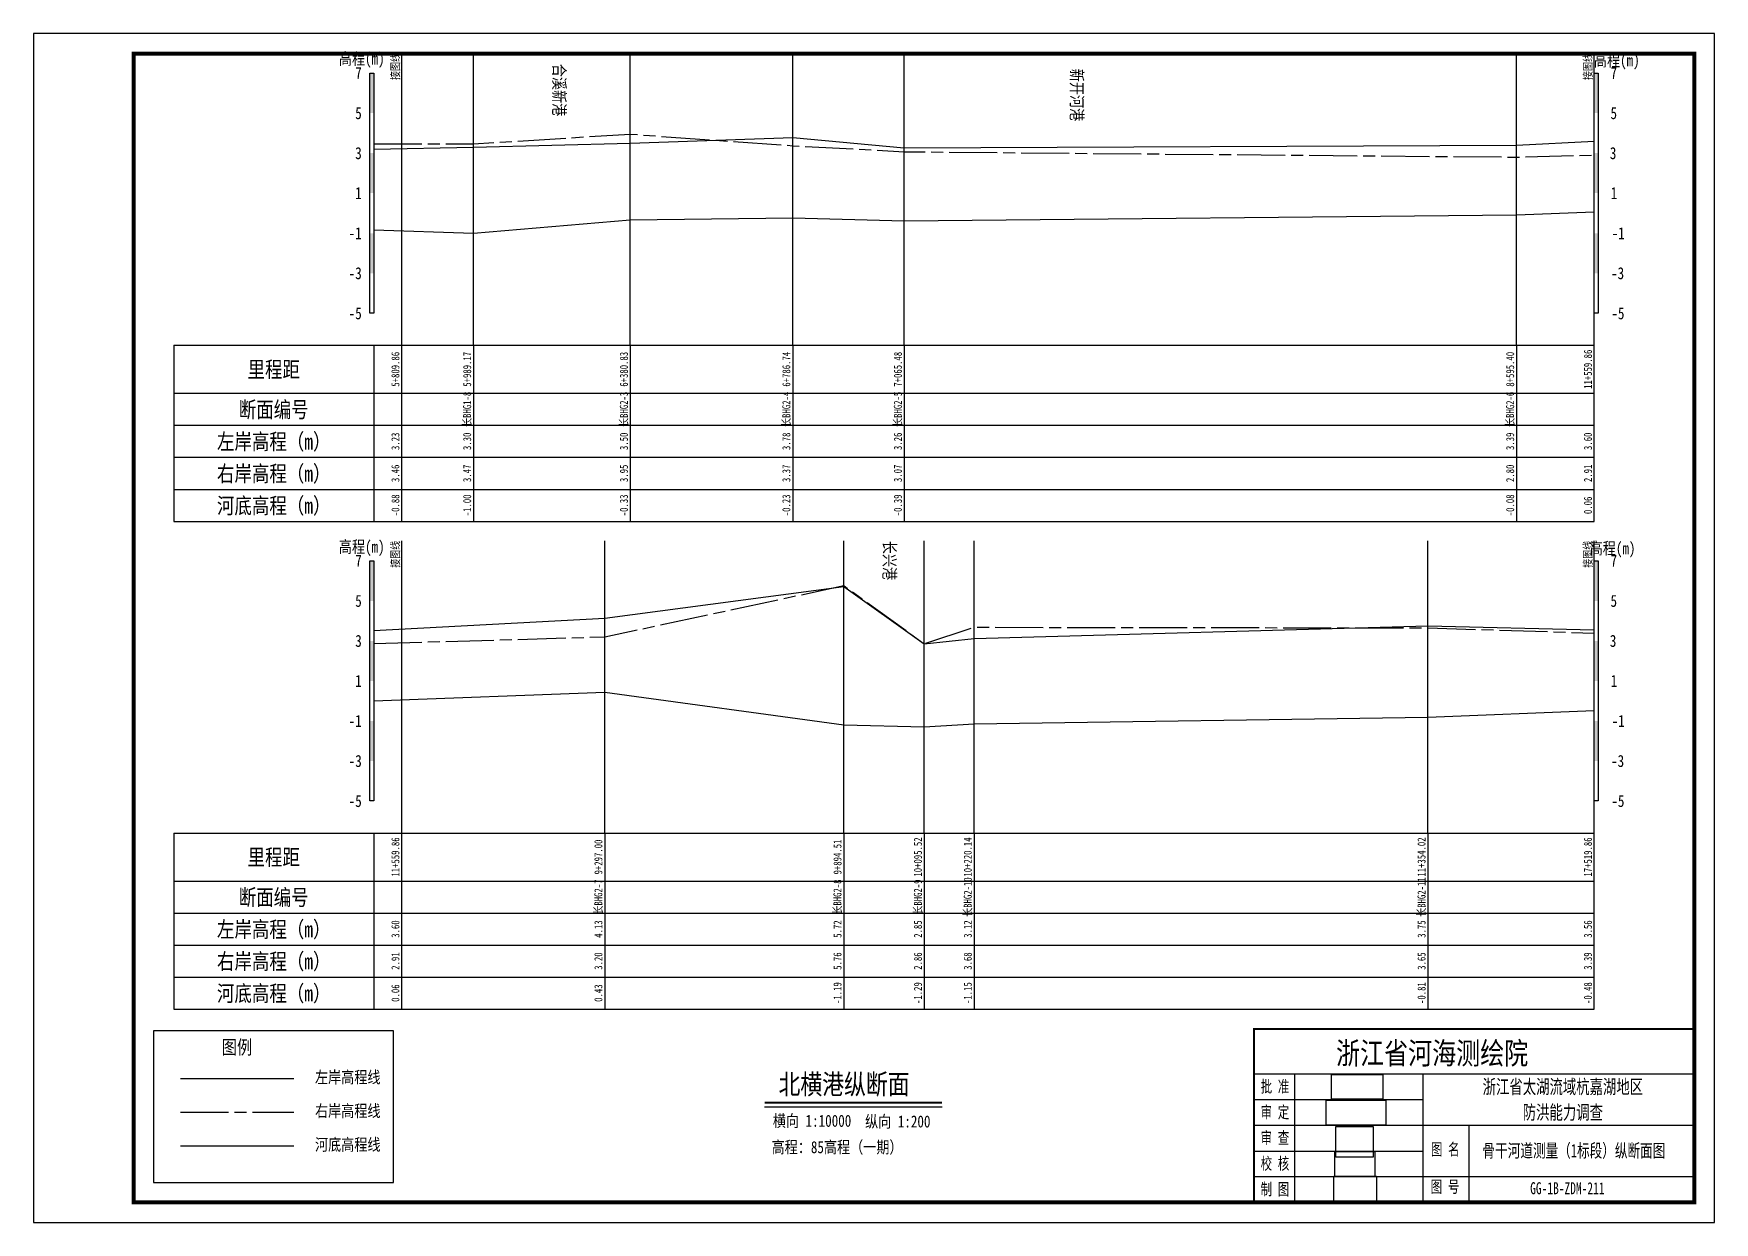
# Model space of a CAD drawing. Extents: x 529382 to 536292, y 3419671 to 3423811.
# Drawn here: x 534244.6 to 534664.6, y 3419671.3 to 3419968.3 of the extents above; entities that cross this region are included whole.
import ezdxf
from ezdxf.enums import TextEntityAlignment as Align

# ---------------------------------------------------------------- set-up
doc = ezdxf.new("R2010")
doc.units = 0
doc.header["$LTSCALE"] = 0.5
doc.linetypes.add('ACAD_ISO08W100', pattern=[36, 24, -3, 6, -3])
doc.layers.get('0').update_dxf_attribs({"linetype": 'CONTINUOUS'})
for name, color, linetype, lineweight in [('00右岸断面线', 5, 'ACAD_ISO08W100', 30), ('00左岸断面线', 6, 'CONTINUOUS', 30), ('00河底高程', 2, 'CONTINUOUS', 30), ('xxxx', 6, 'CONTINUOUS', 30)]:
    doc.layers.add(name, color=color, linetype=linetype, lineweight=lineweight)
for name, color, linetype in [('tab', 9, 'CONTINUOUS'), ('TEXT', 7, 'CONTINUOUS'), ('zdm1', 2, 'CONTINUOUS'), ('zh', 9, 'CONTINUOUS'), ('图框', 7, 'CONTINUOUS'), ('标注', 7, 'CONTINUOUS'), ('高程标尺', 3, 'CONTINUOUS')]:
    doc.layers.add(name, color=color, linetype=linetype)
doc.styles.add('HZ', font='fangsong_GB2312.ttf', dxfattribs={"width": 0.8})
doc.styles.add('tk2', font='fangsong_GB2312.ttf', dxfattribs={"width": 0.8})
doc.styles.add('交叉标注', font='fangsong_GB2312.ttf', dxfattribs={"width": 0.8})
picture_1 = doc.add_image_def('image1.tif', size_in_pixel=(413, 175))
picture_2 = doc.add_image_def('image2.tif', size_in_pixel=(364, 223))
picture_3 = doc.add_image_def('image3.tif', size_in_pixel=(379, 181))
picture_4 = doc.add_image_def('image4.tif', size_in_pixel=(244, 153))
picture_5 = doc.add_image_def('image5.tif', size_in_pixel=(332, 273))

# ---------------------------------------------------------------- blocks, each defined once
blk = doc.blocks.new('A$C0B9647FD')
at = {"lineweight": 100, "const_width": 0.5}
blk.add_lwpolyline([(0, 43.28), (-110, 43.28), (-110, 0), (0, 0), (0, 43.28)], dxfattribs=at)
at = {"layer": 'TEXT', "color": 0}
for p, q in [((-110, 32.08, 0), (0, 32.08, 0)), ((-99.92, 32.08, 0), (-99.92, 6.42, 0)), ((-67.83, 32.08, 0), (-67.83, 6.42, 0)), ((-110, 25.67, 0), (-67.83, 25.67, 0)), ((-110, 19.25, 0), (-67.83, 19.25, 0)), ((-67.83, 19.25, 0), (0, 19.25, 0)), ((-56.35, 19.25, 0), (-56.35, 0, 0)), ((-110, 12.83, 0), (-67.83, 12.83, 0)), ((-110, 6.42, 0), (0, 6.42, 0)), ((-99.92, 6.42, 0), (-99.92, 0, 0)), ((-67.83, 6.42, 0), (-67.83, 0, 0))]:
    blk.add_line(p, q, dxfattribs=at)
at = {"layer": 'TEXT', "color": 7, "ltscale": 8, "style": 'tk2'}
for tag, p, height, width in [('浙江省水利水电技术咨询中心', (-89.53, 34.51, 0), 5.5, 0.8), ('批准', (-108.38, 27.45, 0), 3, 0.7), ('审定', (-108.38, 21.04, 0), 3, 0.7), ('审 查', (-108.38, 14.62, 0), 3, 0.7), ('图名', (-65.84, 11.75, 0), 3, 0.7), ('校 核', (-108.38, 8.2, 0), 3, 0.7), ('制 图', (-108.38, 1.79, 0), 3, 0.7), ('图号', (-65.89, 2.42, 0), 3, 0.7)]:
    blk.add_attdef(tag, p, '', height=height, dxfattribs=dict(at, width=width))
at = {"layer": 'TEXT', "color": 0, "style": 'tk2', "width": 0.7}
for tag, height, p in [('浙江省太湖流域杭嘉湖地区', 3.5, (-32.86, 28.9, -206.67)), ('防洪能力调查', 3.5, (-32.86, 22.5, -206.67)), ('骨干河道测量（*标段）水系图', 3.3, (-30.1, 12.93, -206.67)), ('HJH-01', 3, (-31.74, 3.53, -206.67))]:
    blk.add_attdef(tag, text='', height=height, dxfattribs=at).set_placement(p, align=Align.MIDDLE_CENTER)
blk = doc.blocks.new('A$C72737839')
at = {"linetype": 'Continuous'}
blk.add_lwpolyline([(59.94, 0), (59.94, 37.85), (0, 37.85)], dxfattribs=at)
at = {"linetype": 'Continuous', "flags": 128}
for points in [[(0, 37.85), (0, 0)], [(0, 0), (59.94, 0)]]:
    blk.add_lwpolyline(points, dxfattribs=at)
at = {"layer": '00右岸断面线', "color": 5, "lineweight": 30}
blk.add_line((6.73, 17.55), (35.02, 17.55), dxfattribs=at)
at = {"layer": '00河底高程', "color": 2, "lineweight": 30}
blk.add_line((6.73, 9.13), (35.02, 9.13), dxfattribs=at)
at = {"layer": 'xxxx', "color": 6, "lineweight": 30}
blk.add_line((6.73, 25.97), (35.02, 25.97), dxfattribs=at)
at = {"layer": 'tab', "color": 0, "style": 'HZ', "width": 0.8}
blk.add_text('图例', height=3.5, dxfattribs=at).set_placement((20.83, 33.8), align=Align.MIDDLE)
at = {"layer": 'zdm1', "linetype": 'Continuous', "style": 'HZ', "width": 0.8}
for s, p in [('左岸高程线', (48.5, 26.33)), ('右岸高程线', (48.5, 17.91)), ('河底高程线', (48.5, 9.49))]:
    blk.add_text(s, height=3, dxfattribs=at).set_placement(p, align=Align.MIDDLE)

msp = doc.modelspace()

# ---------------------------------------------------------------- linework, layer by layer
at = {"layer": '00右岸断面线', "flags": 128}
for points in [[(534329.6, 3419940.78), (534354.53, 3419940.84), (534393.7, 3419943.24), (534434.29, 3419940.34), (534462.16, 3419938.84), (534615.16, 3419937.49), (534634.6, 3419938.04)], [(534329.6, 3419815.98), (534387.32, 3419817.63), (534447.07, 3419830.43), (534467.17, 3419815.93), (534479.63, 3419820.03), (534593.02, 3419819.88), (534634.6, 3419818.56)]]:
    msp.add_lwpolyline(points, dxfattribs=at)
at = {"layer": '00左岸断面线', "flags": 128}
for points in [[(534329.6, 3419939.48), (534354.53, 3419939.99), (534393.7, 3419940.99), (534434.29, 3419942.39), (534462.16, 3419939.79), (534615.16, 3419940.44), (534634.6, 3419941.46)], [(534329.6, 3419819.24), (534387.32, 3419822.28), (534447.07, 3419830.23), (534467.17, 3419815.88), (534479.63, 3419817.23), (534593.02, 3419820.38), (534634.6, 3419819.42)]]:
    msp.add_lwpolyline(points, dxfattribs=at)
at = {"layer": '00河底高程', "flags": 128}
for points in [[(534329.6, 3419919.34), (534354.53, 3419918.49), (534393.7, 3419921.84), (534434.29, 3419922.34), (534462.16, 3419921.54), (534615.16, 3419923.09), (534634.6, 3419923.8)], [(534329.6, 3419801.68), (534387.32, 3419803.78), (534447.07, 3419795.68), (534467.17, 3419795.18), (534479.63, 3419795.88), (534593.02, 3419797.58), (534634.6, 3419799.21)]]:
    msp.add_lwpolyline(points, dxfattribs=at)
at = {"layer": 'tab'}
for p, q in [((534279.6, 3419890.49), (534634.6, 3419890.49)), ((534279.6, 3419890.49), (534279.6, 3419846.49)), ((534329.6, 3419890.49), (534329.6, 3419846.49)), ((534336.6, 3419846.49), (534336.6, 3419890.49)), ((534354.53, 3419890.49), (534354.53, 3419846.49)), ((534393.7, 3419890.49), (534393.7, 3419846.49)), ((534434.29, 3419890.49), (534434.29, 3419846.49)), ((534462.16, 3419890.49), (534462.16, 3419846.49)), ((534615.16, 3419890.49), (534615.16, 3419846.49)), ((534634.6, 3419846.49), (534634.6, 3419890.49)), ((534279.6, 3419878.49), (534634.6, 3419878.49)), ((534279.6, 3419870.49), (534634.6, 3419870.49)), ((534279.6, 3419862.49), (534634.6, 3419862.49)), ((534279.6, 3419854.49), (534634.6, 3419854.49)), ((534279.6, 3419846.49), (534634.6, 3419846.49)), ((534279.6, 3419768.63), (534634.6, 3419768.63)), ((534279.6, 3419768.63), (534279.6, 3419724.63)), ((534329.6, 3419768.63), (534329.6, 3419724.63)), ((534336.6, 3419724.63), (534336.6, 3419768.63)), ((534387.32, 3419768.63), (534387.32, 3419724.63)), ((534447.07, 3419768.63), (534447.07, 3419724.63)), ((534467.17, 3419768.63), (534467.17, 3419724.63)), ((534479.63, 3419768.63), (534479.63, 3419724.63)), ((534593.02, 3419768.63), (534593.02, 3419724.63)), ((534634.6, 3419724.63), (534634.6, 3419768.63)), ((534279.6, 3419756.63), (534634.6, 3419756.63)), ((534279.6, 3419748.63), (534634.6, 3419748.63)), ((534279.6, 3419740.63), (534634.6, 3419740.63)), ((534279.6, 3419732.63), (534634.6, 3419732.63)), ((534279.6, 3419724.63), (534634.6, 3419724.63))]:
    msp.add_line(p, q, dxfattribs=at)
at = {"layer": 'zh'}
for p, q in [((534336.6, 3419890.49), (534336.6, 3419963.49)), ((534634.6, 3419890.49), (534634.6, 3419963.49)), ((534336.6, 3419768.63), (534336.6, 3419841.63)), ((534634.6, 3419768.63), (534634.6, 3419841.63))]:
    msp.add_line(p, q, dxfattribs=at)
at = {"layer": 'zh', "color": 6}
for p, q in [((534354.53, 3419890.49), (534354.53, 3419963.49)), ((534393.7, 3419890.49), (534393.7, 3419963.49)), ((534434.29, 3419890.49), (534434.29, 3419963.49)), ((534462.16, 3419890.49), (534462.16, 3419963.49)), ((534615.16, 3419890.49), (534615.16, 3419963.49)), ((534387.32, 3419768.63), (534387.32, 3419841.63)), ((534447.07, 3419768.63), (534447.07, 3419841.63)), ((534467.17, 3419768.63), (534467.17, 3419841.63)), ((534479.63, 3419768.63), (534479.63, 3419841.63)), ((534593.02, 3419768.63), (534593.02, 3419841.63))]:
    msp.add_line(p, q, dxfattribs=at)
at = {"layer": '图框', "flags": 128}
msp.add_lwpolyline([(534244.6, 3419671.35), (534664.6, 3419671.35), (534664.6, 3419968.35), (534244.6, 3419968.35)], close=True, dxfattribs=at)
at = {"layer": '图框', "const_width": 1, "flags": 128}
msp.add_lwpolyline([(534269.6, 3419676.35), (534659.6, 3419676.35), (534659.6, 3419963.35), (534269.6, 3419963.35)], close=True, dxfattribs=at)
at = {"layer": '图框', "color": 0, "const_width": 0.5, "flags": 128}
msp.add_lwpolyline([(534427.28, 3419701.24), (534471.62, 3419701.24)], dxfattribs=at)
at = {"layer": '图框', "color": 0, "flags": 128}
msp.add_lwpolyline([(534427.28, 3419700.24), (534471.62, 3419700.24)], dxfattribs=at)
at = {"layer": '高程标尺', "flags": 128}
for points in [[(534328.6, 3419898.49), (534328.6, 3419958.49), (534329.6, 3419958.49), (534329.6, 3419898.49)], [(534634.6, 3419898.49), (534634.6, 3419958.49), (534635.6, 3419958.49), (534635.6, 3419898.49)], [(534328.6, 3419776.63), (534328.6, 3419836.63), (534329.6, 3419836.63), (534329.6, 3419776.63)], [(534634.6, 3419776.63), (534634.6, 3419836.63), (534635.6, 3419836.63), (534635.6, 3419776.63)]]:
    msp.add_lwpolyline(points, close=True, dxfattribs=at)
at = {"layer": '高程标尺'}
for points in [[(534328.6, 3419948.49), (534329.6, 3419948.49), (534328.6, 3419958.49), (534329.6, 3419958.49)], [(534634.6, 3419948.49), (534635.6, 3419948.49), (534634.6, 3419958.49), (534635.6, 3419958.49)], [(534328.6, 3419928.49), (534329.6, 3419928.49), (534328.6, 3419938.49), (534329.6, 3419938.49)], [(534634.6, 3419928.49), (534635.6, 3419928.49), (534634.6, 3419938.49), (534635.6, 3419938.49)], [(534328.6, 3419908.49), (534329.6, 3419908.49), (534328.6, 3419918.49), (534329.6, 3419918.49)], [(534634.6, 3419908.49), (534635.6, 3419908.49), (534634.6, 3419918.49), (534635.6, 3419918.49)], [(534328.6, 3419826.63), (534329.6, 3419826.63), (534328.6, 3419836.63), (534329.6, 3419836.63)], [(534634.6, 3419826.63), (534635.6, 3419826.63), (534634.6, 3419836.63), (534635.6, 3419836.63)], [(534328.6, 3419806.63), (534329.6, 3419806.63), (534328.6, 3419816.63), (534329.6, 3419816.63)], [(534634.6, 3419806.63), (534635.6, 3419806.63), (534634.6, 3419816.63), (534635.6, 3419816.63)], [(534328.6, 3419786.63), (534329.6, 3419786.63), (534328.6, 3419796.63), (534329.6, 3419796.63)], [(534634.6, 3419786.63), (534635.6, 3419786.63), (534634.6, 3419796.63), (534635.6, 3419796.63)]]:
    msp.add_solid(points, dxfattribs=at)

# ---------------------------------------------------------------- block references
at = {"layer": '图框', "linetype": 'Continuous'}
msp.add_blockref('A$C0B9647FD', (534659.6, 3419676.35), dxfattribs=at).add_auto_attribs({'图号': '图 号', '图名': '图 名', '批准': '批 准', '校 核': '校 核', '审 查': '审 查', '审定': '审 定', '制 图': '制 图', '浙江省水利水电技术咨询中心': '浙江省河海测绘院', 'HJH-01': 'GG-1B-ZDM-211', '骨干河道测量（*标段）水系图': '骨干河道测量（1标段）纵断面图', '浙江省太湖流域杭嘉湖地区': '浙江省太湖流域杭嘉湖地区', '防洪能力调查': '防洪能力调查'})
msp.add_blockref('A$C72737839', (534274.6, 3419681.35), dxfattribs=at)

# ---------------------------------------------------------------- texts
at = {"layer": 'tab', "color": 3, "style": 'HZ', "width": 0.8}
for s, p in [('5+809.86', (534336.6, 3419884.49)), ('5+989.17', (534354.53, 3419884.49)), ('6+380.83', (534393.7, 3419884.49)), ('6+786.74', (534434.29, 3419884.49)), ('7+065.48', (534462.16, 3419884.49)), ('8+595.40', (534615.16, 3419884.49)), ('11+559.86', (534634.6, 3419884.49)), ('长BHG1-8', (534354.53, 3419874.49)), ('长BHG2-3', (534393.7, 3419874.49)), ('长BHG2-4', (534434.29, 3419874.49)), ('长BHG2-5', (534462.16, 3419874.49)), ('长BHG2-6', (534615.16, 3419874.49)), ('3.23', (534336.6, 3419866.49)), ('3.30', (534354.53, 3419866.49)), ('3.50', (534393.7, 3419866.49)), ('3.78', (534434.29, 3419866.49)), ('3.26', (534462.16, 3419866.49)), ('3.39', (534615.16, 3419866.49)), ('3.60', (534634.6, 3419866.49)), ('3.46', (534336.6, 3419858.49)), ('3.47', (534354.53, 3419858.49)), ('3.95', (534393.7, 3419858.49)), ('3.37', (534434.29, 3419858.49)), ('3.07', (534462.16, 3419858.49)), ('2.80', (534615.16, 3419858.49)), ('2.91', (534634.6, 3419858.49)), ('-0.88', (534336.6, 3419850.49)), ('-1.00', (534354.53, 3419850.49)), ('-0.33', (534393.7, 3419850.49)), ('-0.23', (534434.29, 3419850.49)), ('-0.39', (534462.16, 3419850.49)), ('-0.08', (534615.16, 3419850.49)), ('0.06', (534634.6, 3419850.49)), ('11+559.86', (534336.6, 3419762.63)), ('9+297.00', (534387.32, 3419762.63)), ('9+894.51', (534447.07, 3419762.63)), ('10+095.52', (534467.17, 3419762.63)), ('10+220.14', (534479.63, 3419762.63)), ('11+354.02', (534593.02, 3419762.63)), ('17+519.86', (534634.6, 3419762.63)), ('长BHG2-7', (534387.32, 3419752.63)), ('长BHG2-8', (534447.07, 3419752.63)), ('长BHG2-9', (534467.17, 3419752.63)), ('长BHG2-10', (534479.63, 3419752.63)), ('长BHG2-11', (534593.02, 3419752.63)), ('3.60', (534336.6, 3419744.63)), ('4.13', (534387.32, 3419744.63)), ('5.72', (534447.07, 3419744.63)), ('2.85', (534467.17, 3419744.63)), ('3.12', (534479.63, 3419744.63)), ('3.75', (534593.02, 3419744.63)), ('3.56', (534634.6, 3419744.63)), ('2.91', (534336.6, 3419736.63)), ('3.20', (534387.32, 3419736.63)), ('5.76', (534447.07, 3419736.63)), ('2.86', (534467.17, 3419736.63)), ('3.68', (534479.63, 3419736.63)), ('3.65', (534593.02, 3419736.63)), ('3.39', (534634.6, 3419736.63)), ('0.06', (534336.6, 3419728.63)), ('0.43', (534387.32, 3419728.63)), ('-1.19', (534447.07, 3419728.63)), ('-1.29', (534467.17, 3419728.63)), ('-1.15', (534479.63, 3419728.63)), ('-0.81', (534593.02, 3419728.63)), ('-0.48', (534634.6, 3419728.63))]:
    msp.add_text(s, height=2, rotation=90, dxfattribs=at).set_placement(p, align=Align.BOTTOM_CENTER)
for s, p in [('里程距', (534304.6, 3419884.49)), ('断面编号', (534304.6, 3419874.49)), ('左岸高程（m）', (534304.6, 3419866.49)), ('右岸高程（m）', (534304.6, 3419858.49)), ('河底高程（m）', (534304.6, 3419850.49)), ('里程距', (534304.6, 3419762.63)), ('断面编号', (534304.6, 3419752.63)), ('左岸高程（m）', (534304.6, 3419744.63)), ('右岸高程（m）', (534304.6, 3419736.63)), ('河底高程（m）', (534304.6, 3419728.63))]:
    msp.add_text(s, height=3.999, dxfattribs=at).set_placement(p, align=Align.MIDDLE)
at = {"layer": 'zh', "color": 3, "style": 'HZ', "width": 0.8}
for p in [(534336.6, 3419963.49), (534634.6, 3419963.49), (534336.6, 3419841.63), (534634.6, 3419841.63)]:
    msp.add_text('接图线', height=2, rotation=90, dxfattribs=at).set_placement(p, align=Align.BOTTOM_RIGHT)
at = {"layer": '图框', "color": 0, "style": 'HZ', "width": 0.8}
msp.add_text('北横港纵断面', height=5, dxfattribs=at).set_placement((534447.12, 3419705.94), align=Align.MIDDLE)
for s, p in [('横向 1:10000', (534429.32, 3419695.23)), ('纵向 1:200', (534452.37, 3419695.06)), ('高程：85高程（一期）', (534429.01, 3419688.64))]:
    msp.add_text(s, height=3, dxfattribs=at).set_placement(p)
at = {"layer": '标注', "linetype": 'Continuous', "style": '交叉标注', "width": 0.8}
for s, p in [('合溪新港', (534374.46, 3419960.8)), ('新开河港', (534503.8, 3419959.56)), ('长兴港', (534456.99, 3419841.64))]:
    msp.add_text(s, height=3, rotation=270, dxfattribs=at).set_placement(p)
at = {"layer": '高程标尺', "style": 'HZ', "width": 0.8}
for p in [(534326.6, 3419960.6), (534640.22, 3419960.18), (534326.6, 3419838.64), (534639.16, 3419838.27)]:
    msp.add_text('高程(m)', height=3, dxfattribs=at).set_placement(p, align=Align.CENTER)
for s, p in [('7', (534326.6, 3419958.49)), ('7', (534640.28, 3419958.49)), ('5', (534326.6, 3419948.49)), ('5', (534640.28, 3419948.49)), ('3', (534326.6, 3419938.49)), ('3', (534640.11, 3419938.49)), ('1', (534326.6, 3419928.49)), ('1', (534640.32, 3419928.49)), ('-1', (534326.6, 3419918.49)), ('-1', (534642.21, 3419918.49)), ('-3', (534326.6, 3419908.49)), ('-3', (534642.05, 3419908.49)), ('-5', (534326.6, 3419898.49)), ('-5', (534642.13, 3419898.49)), ('7', (534326.6, 3419836.63)), ('7', (534640.28, 3419836.63)), ('5', (534326.6, 3419826.63)), ('5', (534640.28, 3419826.63)), ('3', (534326.6, 3419816.63)), ('3', (534640.11, 3419816.63)), ('1', (534326.6, 3419806.63)), ('1', (534640.32, 3419806.63)), ('-1', (534326.6, 3419796.63)), ('-1', (534642.21, 3419796.63)), ('-3', (534326.6, 3419786.63)), ('-3', (534642.05, 3419786.63)), ('-5', (534326.6, 3419776.63)), ('-5', (534642.13, 3419776.63))]:
    msp.add_text(s, height=3, dxfattribs=at).set_placement(p, align=Align.MIDDLE_RIGHT)

# ---------------------------------------------------------------- pictures from other files: only their frames are drawn
at = {"linetype": 'Continuous'}
image = msp.add_image(picture_3, insert=(534568.91, 3419702.14), size_in_units=(12.82, 6.12), dxfattribs=at)
image.dxf.flags = 15
image = msp.add_image(picture_1, insert=(534567.62, 3419695.6, 0), size_in_units=(14.89, 6.31), dxfattribs=at)
image.dxf.flags = 15
image = msp.add_image(picture_5, insert=(534570.01, 3419687.67), size_in_units=(9.33, 7.67), dxfattribs=at)
image.dxf.flags = 15
image = msp.add_image(picture_4, insert=(534569.72, 3419682.8), size_in_units=(10.01, 6.28), dxfattribs=at)
image.dxf.flags = 15
image = msp.add_image(picture_2, insert=(534569.54, 3419676.36), size_in_units=(10.62, 6.51), dxfattribs=at)
image.dxf.flags = 15

doc.saveas('drawing.dxf')
